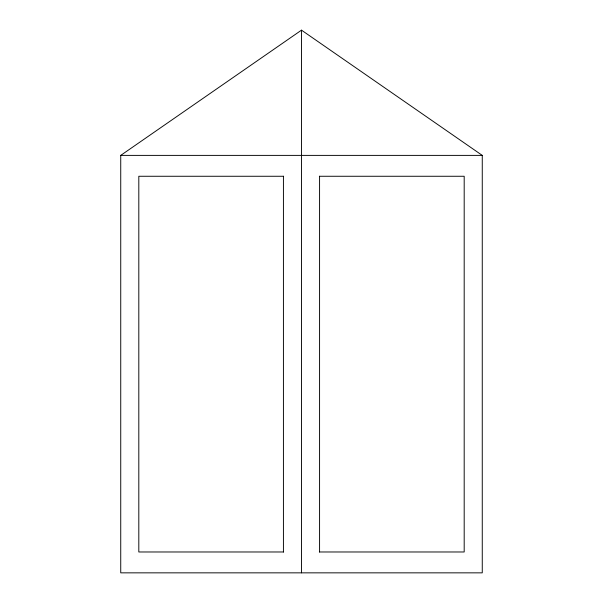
<?xml version="1.0" encoding="UTF-8"?>
<svg xmlns="http://www.w3.org/2000/svg" width="603" height="603" viewBox="0 0 603 603"><rect width="100%" height="100%" fill="white"/><g stroke="black" fill="none" stroke-linecap="round" stroke-linejoin="round"><path stroke-width="0.9" d="M120.736 155.386L301.5 30.15L482.264 155.386L482.264 572.85L120.736 572.85L120.736 155.386L482.264 155.386M283.636 176.264L138.811 176.264L138.811 551.979L283.636 551.979M319.364 176.264L464.189 176.264L464.189 551.979L319.364 551.979M319.575 176.264L319.575 551.979M301.5 30.15L301.5 572.85M283.425 176.264L283.425 551.979"/></g></svg>
